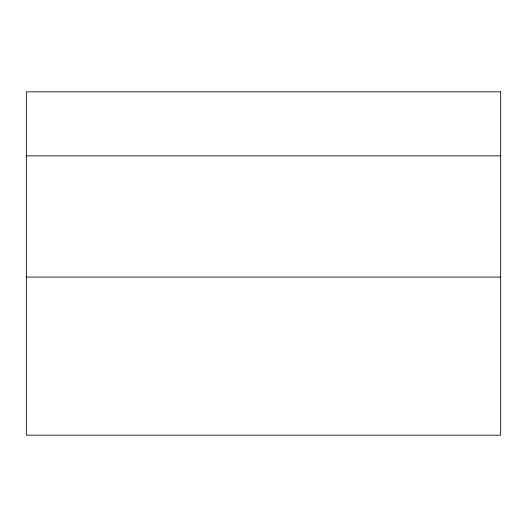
<?xml version="1.0" encoding="UTF-8"?>
<svg xmlns="http://www.w3.org/2000/svg" width="527" height="527" viewBox="0 0 527 527"><rect width="100%" height="100%" fill="white"/><g stroke="black" fill="none" stroke-linecap="round" stroke-linejoin="round"><path stroke-width="0.79" d="M26.35 155.86L500.65 155.86M26.35 277.07L500.65 277.07M500.65 91.83L26.35 91.83L26.35 435.17L500.65 435.17L500.65 91.83"/></g></svg>
